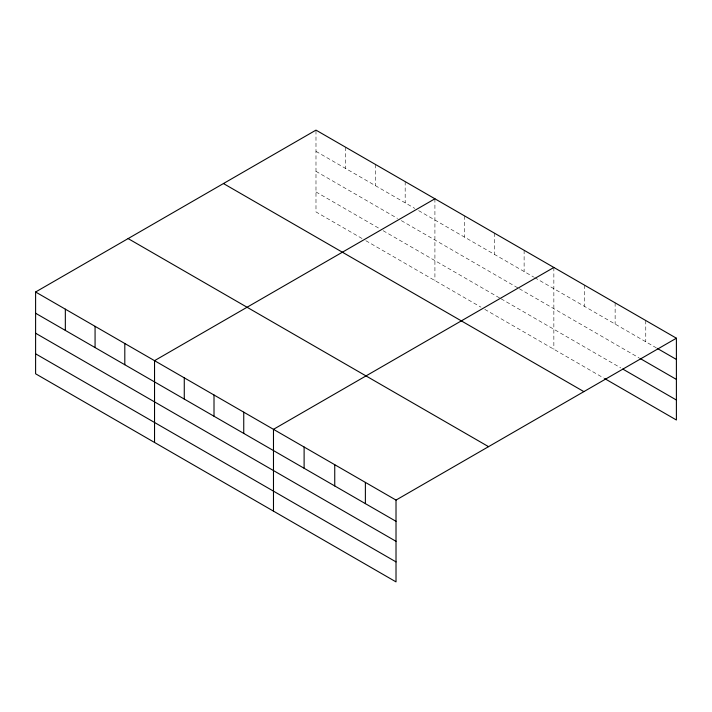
<?xml version="1.0" encoding="UTF-8"?>
<svg xmlns="http://www.w3.org/2000/svg" width="712" height="712" viewBox="0 0 712 712"><rect width="100%" height="100%" fill="white"/><g stroke="black" fill="none" stroke-linecap="round" stroke-linejoin="round"><path stroke-width="0.53" stroke-dasharray="3.56 2.67" d="M362.025 238.493L315.986 211.918L315.986 130.118M315.986 151.362L414.776 208.394M418.612 210.61L533.715 277.066M534.676 277.618L656.295 347.839M315.986 171.343L397.51 218.415M401.346 220.631L518.372 288.191M519.324 288.743L639.064 357.869M315.986 191.929L379.291 228.481M383.127 230.697L500.144 298.257M501.106 298.809L620.873 367.962M365.861 240.709L480.956 307.166M484.801 309.382L603.643 377.992M645.766 320.525L645.766 341.76M615.132 302.831L615.132 324.067M584.49 285.147L584.49 306.382M553.856 267.463L553.856 349.254M524.121 250.295L524.121 271.53M494.386 233.127L494.386 254.362M464.651 215.959L464.651 237.194M434.916 198.79L434.916 280.581M405.181 181.622L405.181 202.858M375.447 164.454L375.447 185.69M345.712 147.286L345.712 168.522"/><path stroke-width="1.07" d="M604.595 378.544L676.4 420L676.4 338.209L315.986 130.118L35.6 292L35.6 373.791L396.014 581.882L396.014 500.082L35.6 292M434.916 198.79L154.54 360.664L154.54 442.464M553.856 267.463L273.479 429.336L273.479 511.127M396.014 500.082L676.4 338.209M657.256 348.39L676.4 359.444M640.017 358.421L676.4 379.425M622.786 369.065L676.4 400.019M223.452 183.545L583.876 391.627M128.124 238.582L488.548 446.664M35.6 313.236L396.014 521.317M35.6 333.216L396.014 541.307M35.6 353.811L396.014 561.893M365.381 482.398L365.381 503.633M334.747 464.714L334.747 485.949M304.113 447.02L304.113 468.256M243.744 412.168L243.744 433.403M214.009 395L214.009 416.235M184.275 377.832L184.275 399.067M124.805 343.504L124.805 364.74M95.07 326.336L95.07 347.572M65.335 309.168L65.335 330.404"/></g></svg>
